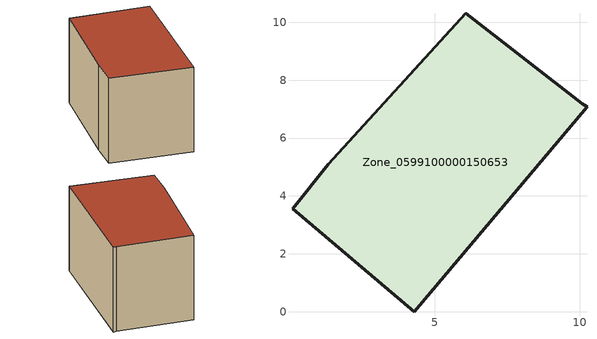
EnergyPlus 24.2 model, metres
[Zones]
Zone_0599100000150653
 floor ground (C_G): 1.32,5.09 6.06,10.31 10.08,7.19 10.25,7.08 4.29,0 0.08,3.56 z0
 wall outside (C_F): 0.08,3.56 4.29,0 10.25,7.08 10.08,7.19 6.06,10.31 1.32,5.09 0.08,3.56 z0:5.8
 roof outside (C_R): 6.06,10.31 1.32,5.09 0.08,3.56 4.29,0 10.25,7.08 10.08,7.19 z5.8
[BUILDING]
Pand.0599100000150653: North Axis=0; Terrain=City; Loads Convergence Tolerance Value=0.04; Temperature Convergence Tolerance Value=0.4; Solar Distribution=FullExterior; Maximum Number of Warmup Days=25; Minimum Number of Warmup Days=1
[Site:Location]
Rotterdam.The.Hague.AP_ZH_NLD Design_Conditions: Latitude=51.96; Longitude=4.45; Time Zone=1; Elevation=-4.5
[SITE:GROUNDTEMPERATURE:BUILDINGSURFACE]
18, 18, 18, 18, 18, 18, 18, 18, 18, 18, 18, 18
[MATERIAL] Thermal Absorptance=0.9; Solar Absorptance=0.7; Visible Absorptance=0.7
Name | Roughness | Thickness | Conductivity | Density | Specific Heat
G.TC.1946-1964 | MediumSmooth | 0.15 | 1 | 540 | 1210
F.TC.1946-1964 | Rough | 0.3 | 0.857143 | 1920 | 840
R.TC.1946-1964 | MediumRough | 0.2 | 0.235294 | 1500 | 1000
[CONSTRUCTION]
C_G: G.TC.1946-1964
C_F: F.TC.1946-1964
C_R: R.TC.1946-1964
[ZONE]
Zone_0599100000150653: Type=1; Multiplier=1; Ceiling Height=Autocalculate; Volume=Autocalculate; Floor Area=autocalculate; Part of Total Floor Area=Yes
[ZONEINFILTRATION:DESIGNFLOWRATE]
Infil_Zone_0599100000150653: Zone or ZoneList or Space or SpaceList=Zone_0599100000150653; Schedule=AlwaysOn; Design Flow Rate Calculation Method=Flow/Area; Flow Rate per Floor Area=0.003; Constant Term Coefficient=1; Temperature Term Coefficient=0; Velocity Term Coefficient=0; Velocity Squared Term Coefficient=0
[HVACTEMPLATE:ZONE:IDEALLOADSAIRSYSTEM]
Zone_0599100000150653: Maximum Heating Supply Air Temperature=50; Minimum Cooling Supply Air Temperature=13; Maximum Heating Supply Air Humidity Ratio=0.0156; Minimum Cooling Supply Air Humidity Ratio=0.0077; Heating Limit=NoLimit; Cooling Limit=NoLimit; Dehumidification Control Type=ConstantSensibleHeatRatio; Cooling Sensible Heat Ratio=0.7; Dehumidification Setpoint=60; Humidification Control Type=None; Humidification Setpoint=30; Outdoor Air Method=None; Outdoor Air Flow Rate per Person=0.00944; Outdoor Air Flow Rate per Zone Floor Area=0; Outdoor Air Flow Rate per Zone=0; Demand Controlled Ventilation Type=None; Outdoor Air Economizer Type=NoEconomizer; Heat Recovery Type=None; Sensible Heat Recovery Effectiveness=0.7; Latent Heat Recovery Effectiveness=0.65
[ZONECONTROL:THERMOSTAT]
ThermostatControl_Zone_0599100000150653: Zone or ZoneList=Zone_0599100000150653; Control Type Schedule=DualSetpointControlType; Control 1=Thermostat_Zone_0599100000150653; Temperature Difference Between Cutout And Setpoint=0
[THERMOSTATSETPOINT:DUALSETPOINT]
Thermostat_Zone_0599100000150653: Heating Setpoint Temperature Schedule=HeatingSetpoint_Zone_0599100000150653; Cooling Setpoint Temperature Schedule=CoolingSetpoint_Zone_0599100000150653
[SCHEDULE:COMPACT]
HeatingSetpoint_Zone_0599100000150653: Through: 12/31, For: AllDays, Until: 24:00, 21
CoolingSetpoint_Zone_0599100000150653: Through: 12/31, For: AllDays, Until: 24:00, 24
DualSetpointControlType: Through: 12/31, For: AllDays, Until: 24:00, 4
AlwaysOn: Through: 12/31, For: AllDays, Until: 24:00, 1
